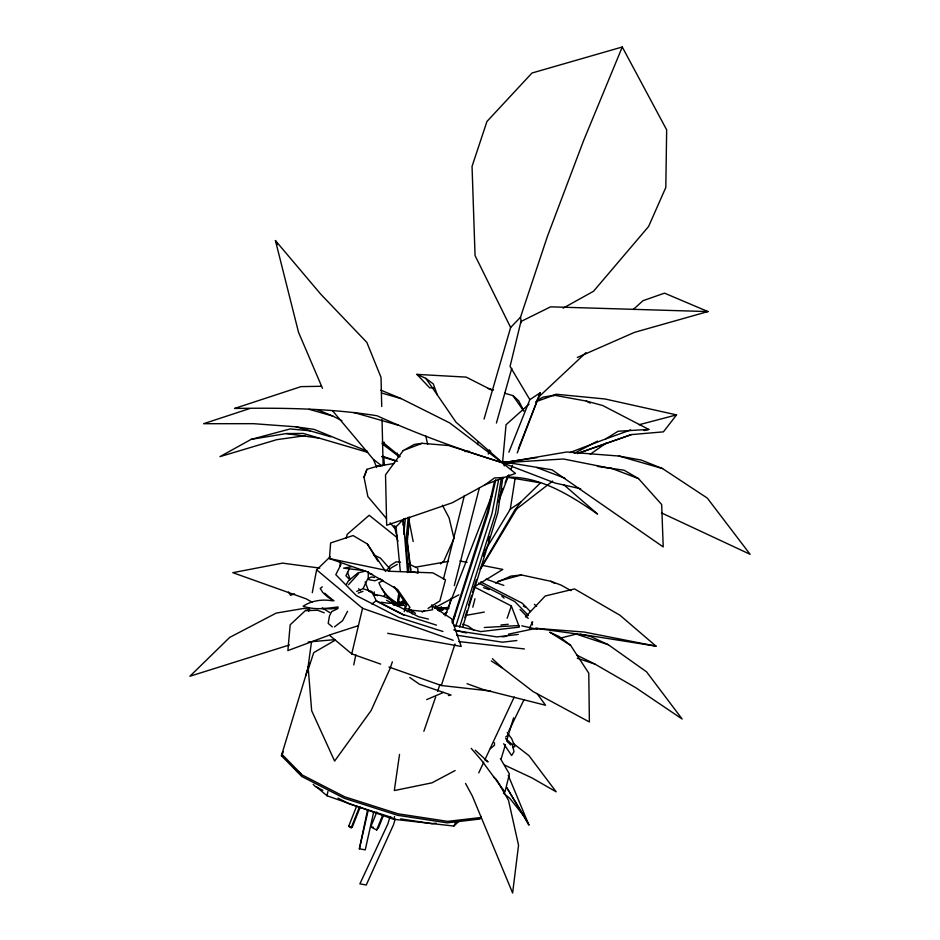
<?xml version="1.0" encoding="UTF-8"?>
<svg xmlns="http://www.w3.org/2000/svg" width="940" height="940" viewBox="0 0 940 940"><rect width="100%" height="100%" fill="white"/><g stroke="black" fill="none" stroke-linecap="round" stroke-linejoin="round"><path stroke-width="1.41" d="M368.269 571.638L368.245 577.759L363.181 588.393M340.127 566.021L340.163 561.791M398.795 603.974L398.877 596.853L400.416 594.48M374.014 594.762L374.226 591.906M409.981 607.428L397.549 589.462L367.423 571.931L329.435 558.56L330.622 542.956L353.076 535.565L367.329 543.966L385.623 571.496M412.237 613.855L412.472 611.024L415.445 613.444M407.161 539.513L410.71 569.734M407.525 535.177L408.019 529.396M408.383 525.061L408.994 517.822M409.546 517.2L407.185 543.05L410.909 571.896M502.548 462.633L506.049 424.739L529.02 404.188M408.254 517.2L405.704 543.238L408.935 572.425M402.825 525.107L403.413 519.35M403.754 534.249L405.387 518.304M412.472 611.024L412.272 612.868L408.982 608.11M398.877 596.853L397.138 605.983L403.765 605.219L405.363 606.37L404.482 609.202M307.333 672.405L311.493 641.891M502.865 477.203L497.859 512.617L462.656 627.133M504.463 465.876L505.062 461.622L499.904 462.057M399.535 754.409L394.306 790.564L431.977 782.844L455.125 770.542M441.33 607.405L440.754 610.741L440.707 607.487L439.709 607.604L439.18 611.2L440.707 607.487L441.6 607.381L442.905 609.778L441.6 607.381L442 610.26L441.33 607.405C439.121 610.307 438.651 606.888 437.511 608.439M485.157 550.452L510.279 509.198L515.167 478.002M501.396 477.837L495.462 513.663L459.625 627.156M503.535 464.947L504.005 462.081L505.062 461.622M308.767 611.259L309.307 608.391M312.28 592.67L316.615 569.805L330.245 556.786M498.682 479.494L492.008 513.581L455.747 626.287M459.049 821.137L453.903 826.048L393.625 819.269L327.026 795.757L327.907 791.445M353.769 664.886L355.825 654.816M373.756 811.714L365.237 849.854L359.374 848.82L367.54 810.139M495.768 479.717L488.389 512.394L452.457 623.443M359.374 848.82L368.163 810.433M494.581 481.104L487.672 511.125L452.105 622.398M380.677 664.098L351.736 653.888L362.546 608.286L316.615 569.805M443.433 579.111L464.407 495.533M448.533 608.321L451.059 598.392M454.29 585.62L479.377 487.907M346.179 538.42L347.236 534.296L369.185 515.273L396.41 537.034L398.008 541.04M477.508 444.573L478.237 441.741M484.053 419.087L510.632 327.484L520.49 317.238L547.374 236.516L583.552 140.73L622.268 47L531.993 73.014L486.944 121.495L472.045 166.392L475.053 255.562L510.632 327.484M472.808 607.205L474.97 598.768M437.652 610.33L438.334 607.734L439.709 607.604L438.604 608.38L440.707 607.487M488.271 454.055L489.388 449.825M496.426 423.024L511.771 368.374M395.2 818.928L393.625 824.462L366.259 884.986L359.879 883.859L387.891 823.875L389.959 816.86M305.653 675.966L309.413 663.299M464.877 617.698L467.004 610.706M468.696 605.102L471.669 595.314M472.526 592.505L476.345 579.921M483.56 556.128L484.829 551.933M488.236 540.735L489.505 536.54M481.304 816.461L479.999 819.034L447.181 822.852L397.514 815.262L344.31 798.295L301.811 776.499L281.413 755.713L309.565 663.076M501.208 758.627L505.45 744.656M506.719 740.462L513.604 717.808M383.203 444.914L384.119 442.153M388.937 667.024L441.306 685.507L455.007 644.018M386.387 518.434L367.869 496.59L364.003 477.168L366.941 469.33L377.21 466.252L394.201 463.455M507.165 618.226L511.348 605.948L474.23 586.901M392.356 661.819L390.029 668.634L371.136 710.511L334.616 761.071L311.669 710.734L308.296 669.174L313.748 652.618L334.499 640.598M393.625 819.269L394.577 816.519M423.87 731.261L435.69 696.881M437.582 691.382L439.944 684.508M364.003 477.168L366.941 469.33M452.669 621.469L454.737 616.017M510.949 469.354L512.512 465.253M517.235 452.939L540.288 392.732L529.843 399.664L508.869 452.187M445.055 615.876L491.832 495.392M498.447 501.901L508.857 474.782M499.728 496.555L502.923 488.342M505.062 482.878L507.741 476.028M518.363 448.815L540.288 392.732M360.231 807.014L352.23 827.27L351.184 827.776L348.658 826.319L356.671 806.062M351.184 827.776L359.291 807.354M383.403 815.509L378.538 827.705L376.658 829.985L370.748 826.93L376.799 812.101M376.658 829.985L382.686 815.156M453.903 826.048L456.394 820.726M478.777 772.845L483.748 762.199M484.993 759.543L514.215 697.034M508.728 731.202L524.073 699.536M398.078 604.032L399.136 601.882M397.561 605.102L398.384 595.255L399.653 593.234M341.044 564.294L335.803 574.681L356.307 595.572L399.042 617.498L442.952 631.492M349.187 569.288L345.92 575.75L349.833 579.733M283.175 751.659L281.871 754.232L302.257 775.018L344.757 796.815L397.961 813.782L447.628 821.372L480.446 817.565M281.413 755.713L282.717 753.14M529.432 628.261L532.698 621.798M347.565 611.329L342.571 620.682L334.511 626.898M404.141 611.693L406.632 605.078L404.74 603.562L388.42 603.233L380.923 602.199M346.237 584.562L348.411 580.814L357.929 572.918L365.684 571.038M480.046 569.064L514.486 510.643L520.795 502.054L540.582 482.784M480.74 568.712L517.012 508.34M348.446 584.739L358.528 573.741M386.904 570.322L390.253 565.586L396.151 561.803L400.475 562.132M403.237 450.53L385.518 474.865L386.681 525.272L452.257 502.771L485.087 484.746L494.546 477.931L503.934 477.532L515.496 473.443L502.277 462.75L448.756 445.548L422.084 443.316L414.364 444.409L403.237 450.53L422.084 443.316M388.502 571.332L390.958 567.983L397.232 564.423M383.966 596.113L385.647 593.833M553.554 395.893L555.916 394.213L605.149 399.007L676.542 414.893L663.428 431.848L631.316 434.609L577.324 453.503M525.472 616.922L545.212 595.995L574.516 588.922L619.977 615.254L656.014 646.144L592.423 636.063L535.965 628.331L508.364 634.195M403.789 518.927L394.73 528.268L390.1 522.804M538.491 397.173L585.984 352.653M633.29 309.495L643.007 300.683L664.521 293.151L707.938 311.575L634.594 332.325L577.336 357.459M440.484 563.871L443.856 561.039L453.997 538.397L449.109 517.905L442.411 505.227M373.309 594.82C382.298 594.62 390.805 598.592 396.645 605.419L405.187 601.318M490.386 748.663L494.475 745.255L494.464 742.67M371.899 604.056L376.176 600.66L371.84 591.471L362.852 588.769L356.742 591.354M514.486 510.643L552.649 481.08M322.279 586.83L320.223 588.417L322.772 592.482L327.825 597.111L334.088 600.824M505.603 737.019L508.446 734.868L507.259 732.389M495.509 583.023L510.843 576.103L521.394 574.951L550.805 581.273L561.004 585.068L570.991 590.626M590.25 454.22L606.77 442.693M510.279 509.198L520.795 502.054M513.146 747.57L514.861 746.395L511.595 738.476L508.317 734.352M447.052 612.234L443.715 614.102M422.166 612.081L424.528 610.601M428.076 608.368L439.897 600.93L445.501 579.839L432.846 572.86L390.77 571.32L329.435 558.56M569.863 452.575L605.654 438.945L618.085 431.248L648.811 429.427L602.705 405.528L586.325 401.075L554.06 395.176L543.014 397.197L536.658 400.381M474.441 586.783L502.806 569.417L482.784 565.481M434.456 607.933L458.838 594.82M400.745 604.267L405.316 601.635M563.142 308.144L593.539 291.259L648.577 226.528L665.814 187.471L666.66 129.838L622.268 47M310.106 430.79L290.119 428.957L251.156 439.368L219.972 456.629L276.748 439.673L305.007 435.725M382.827 580.673L378.961 582.741C382.228 592 389.618 598.874 398.102 603.468L398.619 605.454L401.075 604.726M574.34 453.35L597.523 441.107M404.153 600.308L398.137 603.457L397.937 604.338L392.92 604.573L396.645 605.419M441.189 607.628L443.668 608.92L441.119 608.45M407.161 611.752L411.062 609.778M436.301 606.312L434.856 607.029L437.37 607.686L435.338 605.677M337.66 608.697L331.656 611.611L329.47 615.888L328.189 623.361L332.325 626.898M448.427 695.565L451.059 695.024L443.492 692.416L426.654 699.618M485.087 484.746L503.934 477.532M380.042 578.793L374.825 580.767L368.738 579.651L369.126 578.077L371.559 576.948L374.414 577.548M358.246 593.081L362.993 591.342M535.612 401.815L554.06 395.176M605.654 438.945L630.693 429.944M577.63 453.55L631.316 434.609M439.709 607.604L437.934 607.734M249.558 408.606L203.581 423.705L253.553 423.681L295.947 426.807L314.113 429.38L367.505 451.282M294.596 593.939L290.495 595.267L288.51 592.036M358.022 625.793L331.585 634.312L287.887 650.598L290.19 624.783L305.277 610.683L317.579 610.236L324.23 612.809M497.883 581.331L521.394 574.951M638.989 424.751L676.542 414.893M560.416 638.107L577.313 633.83M644.006 430.544L648.811 429.427M321.327 386.293L301.023 386.622L234.554 408.454C282.141 407.76 329.964 408.277 377.058 415.762C417.583 434.28 459.531 449.379 502.054 462.586L504.005 462.081M465.841 615.406L484.3 612.069M351.302 566.785L343.629 568.16L363.615 570.533M415.915 567.126L448.521 561.38M338.001 606.934C326.615 608.427 314.148 610.213 303.162 606.206C311.504 600.566 322.89 598.968 332.643 600.883M504.134 462.68L566.75 451.987L619.025 456.053L641.339 460.095L662.547 468.578L707.291 498.082L750.108 554.306L661.502 512.923M251.156 439.368L286.359 433.563L303.244 433.434L367.716 452.34M289.391 644.981L189.892 676.248L229.736 637.379L276.207 613.091L304.196 608.368L309.777 609.578M308.167 641.996L335.451 639.588M503.981 462.421L536.987 457.651M338.188 607.992L331.291 608.85L321.691 608.544M518.281 634.43L496.919 636.909L455.923 630.646M502.23 636.838L506.578 636.333M516.847 640.528L502.501 642.196L456.828 635.217M436.16 823.182L432.001 823.663L400.663 818.869M408.383 572.061L412.437 571.626L417.524 572.965M445.137 608.062L447.981 607.769L448.58 608.497L444.491 608.38M500.914 625.006L508.199 624.289M443.01 608.192L447.981 607.769L447.088 607.205M438.334 607.734L434.597 607.992M484.288 627.497L518.915 625.558M465.065 451.517L469.307 451.318M377.21 466.252L380.148 466.216M434.033 387.868L429.662 387.832L416.937 374.379L466.181 377.116L492.219 390.335M514.015 462.809L503.911 462.715L563.471 458.99L611.517 468.543M707.938 311.575L550.593 306.839L520.96 321.504L510.068 366.4L529.843 399.664M502.465 462.691L510.303 463.009L551.98 469.8L663.217 546.927L661.666 504.533L638.542 478.625L624.101 470.212L597.429 466.416M447.569 609.132L442.552 608.262L448.58 608.497M487.778 450.836L490.668 450.977M535.965 628.331L584.339 632.056L656.014 646.144M370.748 826.93L373.345 827.188M458.838 641.573L524.403 648.952M441.306 685.507L490.527 691.041M319.764 568.089L282.482 563.13L232.814 572.672L306.135 598.815L312.362 602.352M286.359 433.563L318.93 438.099M403.765 605.219C394.248 604.737 386.411 597.206 382.333 588.981M487.731 451.353L490.586 451.835M539.901 482.761L507.001 477.203C540.288 476.11 571.097 495.909 597.582 514.074L563.612 484.547M442.552 608.262L443.163 608.368M387.691 633.302L461.235 646.462L451.599 618.802L431.531 605.56M459.895 560.969L467.051 562.379M580.168 634.159L589.956 636.168L608.309 644.711L646.567 671.841L682.146 719.018L635.652 687.634L594.903 664.075L576.831 655.145M580.697 488.777L555.152 483.066L502.712 462.927M521.759 625.805L537.128 629.307M428.476 619.096L418.57 616.734L386.563 600.319M453.926 625.17L480.798 631.586L519.35 627.109L511.348 605.948M453.785 629.918L466.522 632.949M348.658 826.319L352.23 827.27M381.476 392.979L401.18 398.619L449.684 422.906L502.054 462.586M353.652 412.46L398.689 425.35M309.06 409.288L332.819 416.079L341.902 420.627M295.947 426.807L330.88 436.818M488.013 388.443L493.559 390.029M504.639 393.226L512.958 395.611L518.668 400.793L523.768 410.804M619.025 456.053L662.547 468.578M368.609 573.271L372.51 574.422M406.421 608.638L411.849 610.26L422.882 611.352L432.6 609.778L431.871 604.749M381.64 456.629L395.564 460.929M436.442 625.135L403.213 614.537L376.106 600.637M392.121 817.565L349.386 803.947L338.012 798.107M382.474 456.299L397.444 461.223M575.797 633.936L608.309 644.711M577.301 658.235L594.903 664.075M443.492 692.416L419.405 684.191L409.781 677.529M462.715 624.148L468.038 625.993L473.948 630.293M485.98 579.099L503.828 585.409M483.654 587.7L489.2 589.65M362.546 608.286L453.174 640.281M467.051 683.697L483.266 689.549L545.541 705.247L537.01 693.473M610.26 467.873L638.542 478.625M536.634 467.462L564.917 478.213M380.853 390.147L401.18 398.619M317.297 409.617L332.819 416.079M378.691 578.441L382.651 580.192M416.937 374.379L425.797 378.362L433.281 383.896L437.253 394.812L456.041 422.236L502.336 462.551M504.827 765.184L532.087 777.968L556.186 791.832L528.962 755.666L513.181 743.387M373.462 554.694L380.512 558.196L389.712 568.606M408.794 563.859L416.432 567.736M480.751 581.919L522.194 603.175L530.395 611.529M478.636 583.035L514.768 601.565L528.456 615.512M523.392 606.136L525.954 607.452M377.598 595.725L368.645 591.131L365.143 581.872M375.788 600.766L403.93 615.207M322.843 790.329L315.264 786.439L313.208 784.348M586.325 401.075L590.179 403.107M550.805 581.273L554.647 583.399M322.326 608.027L329.693 612.492M570.568 645.31L549.712 632.173L559.241 636.58L570.568 645.31L588.781 673.181L589.38 721.967L533.144 691.617L502.336 667.929L492.396 658.729M491.291 660.985L502.336 667.929M332.819 600.19L324.7 593.211M484.558 759.543L488.083 761.917L475.311 750.214M505.638 738.629L512.288 744.55L514.015 751.636L511.642 755.525L503.664 743.728M389.865 599.109L396.715 603.927M382.039 443.715L399.453 456.899M332.513 410.71L373.509 459.519L382.098 466.052M503.429 793.125L509.762 798.272L524.661 817.048L528.868 824.885L508.246 775.324M382.322 441.859L400.123 456.511M534.366 604.338L536.611 606.206M501.889 596.265L504.087 598.11M526.048 616.511L528.245 618.344M329.705 635.428L351.736 653.888M294.267 768.309L300.823 773.796M316.11 786.604L327.026 795.757M493.488 776.91L496.649 779.695M506.531 740.802L510.702 744.938M520.043 609.508L526.882 616.476M358.634 588.71L360.584 590.696M471.21 748.346L481.668 760.507L504.956 792.056L509.41 773.996L500.433 758.627M322.467 388.279L298.521 332.29L275.432 240.57L320.752 294.185L366.859 342.43L381.029 377.422L381.722 406.491M512.958 395.611L523.592 410.886M425.797 378.362L437.253 394.812M394.177 586.725L406.515 604.549M367.329 543.966L377.88 561.18M524.661 817.048L506.789 787.65L528.868 824.885M497.354 780.905L508.505 800.328L518.539 845.225L512.617 893L472.291 795.91L465.547 783.455M275.432 240.57L277.382 244.482M373.509 459.519L376.693 467.544M531.535 622.221L532.545 624.9M347.447 572.166L349.986 578.876M394.142 525.495L397.068 536.752M425.773 435.972L427.63 444.256M408.7 518.868L413.177 541.522M520.49 317.238L521.347 322.608M397.256 453.162L397.702 456.029M395.952 526.165L400.322 571.403M417.701 568.383L418.124 573.048M383.661 456.488L384.437 465.218M403.366 519.961L407.561 572.601M382.039 419.569L383.132 465.441M398.125 603.468L397.937 604.338L398.137 603.457"/></g></svg>
